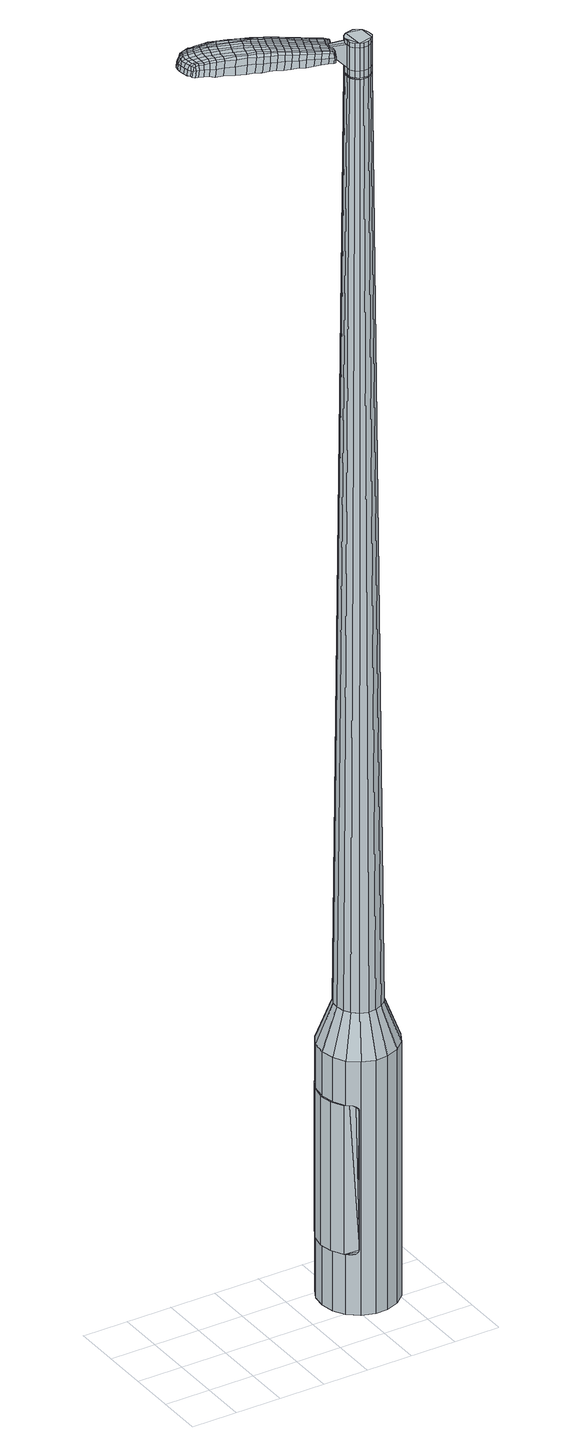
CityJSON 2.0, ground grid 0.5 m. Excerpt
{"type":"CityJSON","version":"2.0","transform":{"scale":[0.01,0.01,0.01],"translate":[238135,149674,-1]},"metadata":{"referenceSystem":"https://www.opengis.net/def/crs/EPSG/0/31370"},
"CityObjects":{
"object1":{"type":"GenericCityObject","attributes":{"cluster":1020,"mean_distance_to_centroid":0.238,"new_centroid_x":238137.21,"new_centroid_y":149674.78,"mean_distance_to_camera":9.61,"H1":-6.04,"H2":-5.41,"Z_final":110.17,"cluster2":-1,"proj_x":238137.87,"proj_y":149672.81,"id_line":48022,"bearing_l":71.5,"distance":2.08,"orientation":"left","G_obj":161.5},"geometry":[{"type":"MultiSurface","lod":"2","boundaries":[[[0,1,2,3]],[[1,4,5,2]],[[4,6,7,5]],[[6,8,9,7]],[[8,10,11,9]],[[10,12,13,11]],[[12,14,15,13]],[[14,16,17,15]],[[16,18,19,17]],[[18,20,21,19]],[[20,22,23,21]],[[22,24,25,23]],[[24,26,27,25]],[[26,28,29,27]],[[28,30,31,29]],[[30,32,33,31]],[[32,34,35,33]],[[34,0,3,35]],[[36,37,38,39]],[[38,40,41,42]],[[41,43,42]],[[42,44,45,46]],[[45,47,46]],[[46,48,49,50]],[[49,51,50]],[[42,46,50,38]],[[50,52,39,38]],[[53,36,39]],[[2,5,7,35]],[[7,9,11,15]],[[11,13,15]],[[15,17,19,23]],[[19,21,23]],[[23,25,27,31]],[[27,29,31]],[[15,23,31,7]],[[31,33,35,7]],[[3,2,35]],[[1,0,54,55]],[[0,34,56,54]],[[34,32,57,56]],[[32,30,58,57]],[[30,28,59,58]],[[28,26,60,59]],[[26,24,61,60]],[[24,22,62,61]],[[22,20,63,62]],[[20,18,64,63]],[[18,16,65,64]],[[16,14,66,65]],[[14,12,67,66]],[[12,10,68,67]],[[10,8,69,68]],[[8,6,70,69]],[[6,4,71,70]],[[4,1,55,71]],[[55,54,72,73]],[[54,56,74,72]],[[56,57,75,74]],[[57,58,76,75]],[[58,59,77,76]],[[59,60,78,77]],[[60,61,79,78]],[[61,62,80,79]],[[62,63,81,80]],[[63,64,82,81]],[[64,65,83,82]],[[65,66,84,83]],[[66,67,85,84]],[[67,68,86,85]],[[68,69,87,86]],[[69,70,88,87]],[[70,71,89,88]],[[71,55,73,89]],[[90,91,92,93]],[[74,94,91,90]],[[95,96,94,74]],[[97,98,96,95]],[[99,100,98,97]],[[78,101,100,99]],[[102,103,101,78]],[[80,104,103,102]],[[105,106,104,80]],[[107,108,106,105]],[[83,109,108,107]],[[84,110,109,83]],[[85,111,110,84]],[[86,112,111,85]],[[113,114,112,86]],[[88,115,114,113]],[[116,117,115,88]],[[93,92,117,116]],[[118,119,120,121]],[[122,118,121,123]],[[124,122,123,125]],[[126,124,125,127]],[[128,126,127,129]],[[130,128,129,131]],[[132,130,131,133]],[[134,132,133,135]],[[136,134,135,137]],[[138,136,137,139]],[[140,138,139,141]],[[142,140,141,143]],[[144,142,143,145]],[[146,144,145,147]],[[148,146,147,149]],[[150,148,149,151]],[[73,72,90,93]],[[72,74,90]],[[75,95,74]],[[75,76,97,95]],[[76,77,99,97]],[[77,78,99]],[[79,102,78]],[[79,80,102]],[[81,105,80]],[[81,82,107,105]],[[82,83,107]],[[87,113,86]],[[87,88,113]],[[89,116,88]],[[89,73,93,116]],[[152,153,92,91]],[[153,154,117,92]],[[154,115,117]],[[155,114,115]],[[155,112,114]],[[156,108,109]],[[156,157,106,108]],[[157,104,106]],[[158,103,104]],[[158,101,103]],[[159,100,101]],[[159,160,98,100]],[[160,161,96,98]],[[161,94,96]],[[152,91,94]],[[39,52,150,162]],[[153,152,163,151]],[[53,39,162,119]],[[152,94,120,163]],[[36,53,119,118]],[[94,161,121,120]],[[37,36,118,122]],[[161,160,123,121]],[[38,37,122,124]],[[160,159,125,123]],[[40,38,124,126]],[[159,101,127,125]],[[41,40,126,128]],[[101,158,129,127]],[[43,41,128,130]],[[158,104,131,129]],[[42,43,130,132]],[[104,157,133,131]],[[44,42,132,134]],[[157,156,135,133]],[[45,44,134,136]],[[156,109,137,135]],[[47,45,136,138]],[[109,110,139,137]],[[46,47,138,140]],[[110,111,141,139]],[[48,46,140,142]],[[111,112,143,141]],[[49,48,142,144]],[[112,155,145,143]],[[51,49,144,146]],[[155,115,147,145]],[[50,51,146,148]],[[115,154,149,147]],[[52,50,148,150]],[[154,153,151,149]],[[150,151,164,165]],[[151,163,166,164]],[[163,120,167,166]],[[120,119,168,167]],[[119,162,169,168]],[[162,150,165,169]],[[170,171,172,173]],[[174,170,173,175]],[[170,174,176,177]],[[171,170,177,178]],[[179,180,181,182]],[[183,179,182,184]],[[179,183,185,186]],[[180,179,186,187]],[[188,189,190,191]],[[192,188,191,193]],[[188,192,194,195]],[[189,188,195,196]],[[197,198,199,200]],[[201,197,200,202]],[[197,201,203,204]],[[198,197,204,205]],[[206,207,208,209]],[[210,206,209,211]],[[206,210,212,213]],[[207,206,213,214]],[[215,216,217,218]],[[219,215,218,220]],[[215,219,221,222]],[[216,215,222,223]],[[224,225,226,227]],[[216,224,227,217]],[[224,216,223,228]],[[225,224,228,229]],[[230,231,232,233]],[[225,230,233,226]],[[230,225,229,234]],[[231,230,234,235]],[[236,174,175,237]],[[231,236,237,232]],[[236,231,235,238]],[[174,236,238,176]],[[239,240,241,242]],[[243,239,242,244]],[[239,243,245,246]],[[240,239,246,247]],[[248,249,250,251]],[[240,248,251,241]],[[248,240,247,252]],[[249,248,252,253]],[[254,255,256,257]],[[249,254,257,250]],[[254,249,253,258]],[[255,254,258,259]],[[260,261,262,263]],[[255,260,263,256]],[[260,255,259,264]],[[261,260,264,265]],[[266,171,178,267]],[[261,266,267,262]],[[266,261,265,268]],[[171,266,268,172]],[[269,270,271,272]],[[273,269,272,274]],[[269,273,275,276]],[[270,269,276,277]],[[278,279,280,281]],[[270,278,281,271]],[[278,270,277,282]],[[279,278,282,283]],[[284,285,286,287]],[[279,284,287,280]],[[284,279,283,288]],[[285,284,288,289]],[[290,183,184,291]],[[285,290,291,286]],[[290,285,289,292]],[[183,290,292,185]],[[293,294,295,296]],[[297,293,296,298]],[[293,297,299,300]],[[294,293,300,301]],[[302,303,304,305]],[[294,302,305,295]],[[302,294,301,306]],[[303,302,306,307]],[[308,309,310,311]],[[303,308,311,304]],[[308,303,307,312]],[[309,308,312,313]],[[314,315,316,317]],[[309,314,317,310]],[[314,309,313,318]],[[315,314,318,319]],[[320,180,187,321]],[[315,320,321,316]],[[320,315,319,322]],[[180,320,322,181]],[[323,209,208,324]],[[325,323,324,326]],[[323,325,327,328]],[[209,323,328,211]],[[329,325,326,330]],[[331,329,330,332]],[[329,331,333,334]],[[325,329,334,327]],[[335,331,332,336]],[[337,335,336,338]],[[335,337,339,340]],[[331,335,340,333]],[[341,337,338,342]],[[343,341,342,344]],[[341,343,345,346]],[[337,341,346,339]],[[347,343,344,348]],[[198,347,348,199]],[[347,198,205,349]],[[343,347,349,345]],[[350,351,196,195]],[[352,350,195,194]],[[350,352,353,354]],[[351,350,354,355]],[[356,357,355,354]],[[358,356,354,353]],[[356,358,359,360]],[[357,356,360,361]],[[362,363,361,360]],[[364,362,360,359]],[[362,364,365,366]],[[363,362,366,367]],[[368,369,367,366]],[[370,368,366,365]],[[368,370,203,201]],[[369,368,201,202]],[[371,372,373,374]],[[273,371,374,275]],[[371,273,274,375]],[[372,371,375,376]],[[377,192,193,378]],[[372,377,378,373]],[[377,372,376,379]],[[192,377,379,194]],[[380,381,382,383]],[[219,380,383,221]],[[380,219,220,384]],[[381,380,384,385]],[[386,387,388,389]],[[381,386,389,382]],[[386,381,385,390]],[[387,386,390,391]],[[392,189,196,393]],[[387,392,393,388]],[[392,387,391,394]],[[189,392,394,190]],[[395,396,397,398]],[[177,395,398,178]],[[395,177,176,399]],[[396,395,399,400]],[[401,402,403,404]],[[396,401,404,397]],[[401,396,400,405]],[[402,401,405,406]],[[407,200,199,408]],[[402,407,408,403]],[[407,402,406,409]],[[200,407,409,202]],[[410,411,412,413]],[[182,410,413,184]],[[410,182,181,414]],[[411,410,414,415]],[[416,204,203,417]],[[411,416,417,412]],[[416,411,415,418]],[[204,416,418,205]],[[419,420,421,422]],[[297,419,422,299]],[[419,297,298,423]],[[420,419,423,424]],[[425,210,211,426]],[[420,425,426,421]],[[425,420,424,427]],[[210,425,427,212]],[[428,429,430,431]],[[243,428,431,245]],[[428,243,244,432]],[[429,428,432,433]],[[434,435,436,437]],[[429,434,437,430]],[[434,429,433,438]],[[435,434,438,439]],[[440,207,214,441]],[[435,440,441,436]],[[440,435,439,442]],[[207,440,442,208]],[[443,444,433,432]],[[242,443,432,244]],[[443,242,241,445]],[[444,443,445,446]],[[447,448,439,438]],[[444,447,438,433]],[[447,444,446,449]],[[448,447,449,450]],[[451,324,208,442]],[[448,451,442,439]],[[451,448,450,452]],[[324,451,452,326]],[[453,454,455,456]],[[300,453,456,301]],[[453,300,299,422]],[[454,453,422,421]],[[457,328,327,458]],[[454,457,458,455]],[[457,454,421,426]],[[328,457,426,211]],[[459,460,446,445]],[[251,459,445,241]],[[459,251,250,461]],[[460,459,461,462]],[[463,464,450,449]],[[460,463,449,446]],[[463,460,462,465]],[[464,463,465,466]],[[467,330,326,452]],[[464,467,452,450]],[[467,464,466,468]],[[330,467,468,332]],[[469,470,471,472]],[[306,469,472,307]],[[469,306,301,456]],[[470,469,456,455]],[[473,334,333,474]],[[470,473,474,471]],[[473,470,455,458]],[[334,473,458,327]],[[475,476,462,461]],[[257,475,461,250]],[[475,257,256,477]],[[476,475,477,478]],[[479,480,466,465]],[[476,479,465,462]],[[479,476,478,481]],[[480,479,481,482]],[[483,336,332,468]],[[480,483,468,466]],[[483,480,482,484]],[[336,483,484,338]],[[485,486,487,488]],[[312,485,488,313]],[[485,312,307,472]],[[486,485,472,471]],[[489,340,339,490]],[[486,489,490,487]],[[489,486,471,474]],[[340,489,474,333]],[[491,492,478,477]],[[263,491,477,256]],[[491,263,262,493]],[[492,491,493,494]],[[495,496,482,481]],[[492,495,481,478]],[[495,492,494,497]],[[496,495,497,498]],[[499,342,338,484]],[[496,499,484,482]],[[499,496,498,500]],[[342,499,500,344]],[[501,502,503,504]],[[318,501,504,319]],[[501,318,313,488]],[[502,501,488,487]],[[505,346,345,506]],[[502,505,506,503]],[[505,502,487,490]],[[346,505,490,339]],[[507,508,494,493]],[[267,507,493,262]],[[507,267,178,398]],[[508,507,398,397]],[[509,510,498,497]],[[508,509,497,494]],[[509,508,397,404]],[[510,509,404,403]],[[511,348,344,500]],[[510,511,500,498]],[[511,510,403,408]],[[348,511,408,199]],[[512,513,415,414]],[[322,512,414,181]],[[512,322,319,504]],[[513,512,504,503]],[[514,349,205,418]],[[513,514,418,415]],[[514,513,503,506]],[[349,514,506,345]],[[515,516,376,375]],[[272,515,375,274]],[[515,272,271,517]],[[516,515,517,518]],[[519,352,194,379]],[[516,519,379,376]],[[519,516,518,520]],[[352,519,520,353]],[[521,522,523,524]],[[222,521,524,223]],[[521,222,221,383]],[[522,521,383,382]],[[525,526,527,528]],[[522,525,528,523]],[[525,522,382,389]],[[526,525,389,388]],[[529,351,355,530]],[[526,529,530,527]],[[529,526,388,393]],[[351,529,393,196]],[[531,532,518,517]],[[281,531,517,271]],[[531,281,280,533]],[[532,531,533,534]],[[535,358,353,520]],[[532,535,520,518]],[[535,532,534,536]],[[358,535,536,359]],[[537,538,539,540]],[[228,537,540,229]],[[537,228,223,524]],[[538,537,524,523]],[[541,542,543,544]],[[538,541,544,539]],[[541,538,523,528]],[[542,541,528,527]],[[545,357,361,546]],[[542,545,546,543]],[[545,542,527,530]],[[357,545,530,355]],[[547,548,534,533]],[[287,547,533,280]],[[547,287,286,549]],[[548,547,549,550]],[[551,364,359,536]],[[548,551,536,534]],[[551,548,550,552]],[[364,551,552,365]],[[553,554,555,556]],[[234,553,556,235]],[[553,234,229,540]],[[554,553,540,539]],[[557,558,559,560]],[[554,557,560,555]],[[557,554,539,544]],[[558,557,544,543]],[[561,363,367,562]],[[558,561,562,559]],[[561,558,543,546]],[[363,561,546,361]],[[563,564,550,549]],[[291,563,549,286]],[[563,291,184,413]],[[564,563,413,412]],[[565,370,365,552]],[[564,565,552,550]],[[565,564,412,417]],[[370,565,417,203]],[[566,567,400,399]],[[238,566,399,176]],[[566,238,235,556]],[[567,566,556,555]],[[568,569,406,405]],[[567,568,405,400]],[[568,567,555,560]],[[569,568,560,559]],[[570,369,202,409]],[[569,570,409,406]],[[570,569,559,562]],[[369,570,562,367]],[[571,572,573,574]],[[574,573,575,576]],[[577,575,573,578]],[[578,573,572,579]],[[580,581,582,583]],[[583,582,584,585]],[[586,584,582,587]],[[587,582,581,588]],[[589,590,591,592]],[[592,591,593,594]],[[595,593,591,596]],[[596,591,590,597]],[[598,599,600,601]],[[601,600,602,603]],[[604,602,600,605]],[[605,600,599,606]],[[607,608,609,610]],[[610,609,611,612]],[[613,611,609,614]],[[614,609,608,615]],[[616,617,618,619]],[[619,618,620,621]],[[622,620,618,623]],[[623,618,617,624]],[[625,626,627,628]],[[628,627,617,616]],[[624,617,627,629]],[[629,627,626,630]],[[631,632,633,634]],[[634,633,626,625]],[[630,626,633,635]],[[635,633,632,636]],[[576,575,637,638]],[[638,637,632,631]],[[636,632,637,639]],[[639,637,575,577]],[[640,641,642,643]],[[643,642,644,645]],[[646,644,642,647]],[[647,642,641,648]],[[649,650,651,652]],[[652,651,641,640]],[[648,641,651,653]],[[653,651,650,654]],[[655,656,657,658]],[[658,657,650,649]],[[654,650,657,659]],[[659,657,656,660]],[[661,662,663,664]],[[664,663,656,655]],[[660,656,663,665]],[[665,663,662,666]],[[579,572,667,668]],[[668,667,662,661]],[[666,662,667,669]],[[669,667,572,571]],[[670,671,672,673]],[[673,672,674,675]],[[676,674,672,677]],[[677,672,671,678]],[[679,680,681,682]],[[682,681,671,670]],[[678,671,681,683]],[[683,681,680,684]],[[685,686,687,688]],[[688,687,680,679]],[[684,680,687,689]],[[689,687,686,690]],[[585,584,691,692]],[[692,691,686,685]],[[690,686,691,693]],[[693,691,584,586]],[[694,695,696,697]],[[697,696,698,699]],[[700,698,696,701]],[[701,696,695,702]],[[703,704,705,706]],[[706,705,695,694]],[[702,695,705,707]],[[707,705,704,708]],[[709,710,711,712]],[[712,711,704,703]],[[708,704,711,713]],[[713,711,710,714]],[[715,716,717,718]],[[718,717,710,709]],[[714,710,717,719]],[[719,717,716,720]],[[588,581,721,722]],[[722,721,716,715]],[[720,716,721,723]],[[723,721,581,580]],[[607,610,724,725]],[[725,724,726,727]],[[728,726,724,168]],[[168,724,610,612]],[[727,726,729,730]],[[730,729,731,732]],[[733,731,729,734]],[[734,729,726,728]],[[732,731,735,736]],[[736,735,737,738]],[[739,737,735,740]],[[740,735,731,733]],[[738,737,741,742]],[[742,741,743,744]],[[745,743,741,746]],[[746,741,737,739]],[[744,743,747,748]],[[748,747,599,598]],[[606,599,747,749]],[[749,747,743,745]],[[597,750,751,596]],[[596,751,752,595]],[[753,752,751,754]],[[754,751,750,755]],[[755,756,757,754]],[[754,757,758,753]],[[759,758,757,760]],[[760,757,756,761]],[[761,762,763,760]],[[760,763,764,759]],[[765,764,763,766]],[[766,763,762,767]],[[767,768,769,766]],[[766,769,770,765]],[[604,770,769,602]],[[602,769,768,603]],[[771,772,773,774]],[[774,773,674,676]],[[675,674,773,775]],[[775,773,772,776]],[[594,593,777,778]],[[778,777,772,771]],[[776,772,777,779]],[[779,777,593,595]],[[780,781,782,783]],[[783,782,620,622]],[[621,620,782,784]],[[784,782,781,785]],[[786,787,788,789]],[[789,788,781,780]],[[785,781,788,790]],[[790,788,787,791]],[[597,590,792,793]],[[793,792,787,786]],[[791,787,792,794]],[[794,792,590,589]],[[795,796,797,798]],[[798,797,578,579]],[[577,578,797,799]],[[799,797,796,800]],[[801,802,803,804]],[[804,803,796,795]],[[800,796,803,805]],[[805,803,802,806]],[[598,601,807,808]],[[808,807,802,801]],[[806,802,807,809]],[[809,807,601,603]],[[810,811,812,813]],[[813,812,583,585]],[[580,583,812,814]],[[814,812,811,815]],[[604,605,816,817]],[[817,816,811,810]],[[815,811,816,818]],[[818,816,605,606]],[[819,820,698,821]],[[821,698,700]],[[699,698,822]],[[822,698,820,823]],[[612,611,824,825]],[[825,824,820,819]],[[823,820,824,826]],[[826,824,611,613]],[[827,828,644,829]],[[829,644,646]],[[645,644,830]],[[644,828,830]],[[831,832,833,834]],[[834,833,828,827]],[[830,828,833,835]],[[835,833,832,836]],[[615,608,837,838]],[[838,837,832,831]],[[836,832,837,839]],[[839,837,608,607]],[[840,841,830]],[[830,841,643,645]],[[640,643,841,842]],[[841,840,842]],[[836,843,844,835]],[[835,844,840,830]],[[842,840,844,845]],[[845,844,843,846]],[[607,725,847,839]],[[839,847,843,836]],[[846,843,847,848]],[[848,847,725,727]],[[849,850,851,852]],[[852,851,701,702]],[[700,701,851,821]],[[821,851,850,819]],[[728,168,853,854]],[[854,853,850,849]],[[819,850,853,825]],[[825,853,168,612]],[[855,856,842]],[[842,856,652,640]],[[649,652,856,857]],[[857,856,855,858]],[[846,859,860,845]],[[845,860,855,842]],[[858,855,860,861]],[[861,860,859,862]],[[727,730,863,848]],[[848,863,859,846]],[[862,859,863,864]],[[864,863,730,732]],[[865,866,867,868]],[[868,867,707,708]],[[702,707,867,852]],[[852,867,866,849]],[[733,734,869,870]],[[870,869,866,865]],[[849,866,869,854]],[[854,869,734,728]],[[858,871,857]],[[857,871,658,649]],[[655,658,871,872]],[[872,871,873]],[[862,874,875,861]],[[861,875,871,858]],[[873,871,875,876]],[[876,875,874,877]],[[732,736,878,864]],[[864,878,874,862]],[[877,874,878,879]],[[879,878,736,738]],[[880,881,882,883]],[[883,882,713,714]],[[708,713,882,868]],[[868,882,881,865]],[[739,740,884,885]],[[885,884,881,880]],[[865,881,884,870]],[[870,884,740,733]],[[873,886,887,872]],[[872,887,664,655]],[[661,664,887,888]],[[888,887,886,889]],[[877,890,891,876]],[[876,891,886,873]],[[889,886,891,892]],[[892,891,890,893]],[[738,742,894,879]],[[879,894,890,877]],[[893,890,894,895]],[[895,894,742,744]],[[896,897,898,899]],[[899,898,719,720]],[[714,719,898,883]],[[883,898,897,880]],[[745,746,900,901]],[[901,900,897,896]],[[880,897,900,885]],[[885,900,746,739]],[[889,902,903,888]],[[888,903,668,661]],[[579,668,903,798]],[[798,903,902,795]],[[893,904,905,892]],[[892,905,902,889]],[[795,902,905,804]],[[804,905,904,801]],[[744,748,906,895]],[[895,906,904,893]],[[801,904,906,808]],[[808,906,748,598]],[[815,907,908,814]],[[814,908,723,580]],[[720,723,908,899]],[[899,908,907,896]],[[606,749,909,818]],[[818,909,907,815]],[[896,907,909,901]],[[901,909,749,745]],[[776,910,911,775]],[[775,911,673,675]],[[670,673,911,912]],[[912,911,910,913]],[[595,752,914,779]],[[779,914,910,776]],[[913,910,914,915]],[[915,914,752,753]],[[916,917,918,919]],[[919,918,623,624]],[[622,623,918,783]],[[783,918,917,780]],[[920,921,922,923]],[[923,922,917,916]],[[780,917,922,789]],[[789,922,921,786]],[[755,750,924,925]],[[925,924,921,920]],[[786,921,924,793]],[[793,924,750,597]],[[913,926,927,912]],[[912,927,682,670]],[[679,682,927,928]],[[928,927,926,929]],[[753,758,930,915]],[[915,930,926,913]],[[929,926,930,931]],[[931,930,758,759]],[[932,933,934,935]],[[935,934,629,630]],[[624,629,934,919]],[[919,934,933,916]],[[936,937,938,939]],[[939,938,933,932]],[[916,933,938,923]],[[923,938,937,920]],[[761,756,940,941]],[[941,940,937,936]],[[920,937,940,925]],[[925,940,756,755]],[[929,942,943,928]],[[928,943,688,679]],[[685,688,943,944]],[[944,943,942,945]],[[759,764,946,931]],[[931,946,942,929]],[[945,942,946,947]],[[947,946,764,765]],[[948,949,950,951]],[[951,950,635,636]],[[630,635,950,935]],[[935,950,949,932]],[[952,953,954,955]],[[955,954,949,948]],[[932,949,954,939]],[[939,954,953,936]],[[767,762,956,957]],[[957,956,953,952]],[[936,953,956,941]],[[941,956,762,761]],[[945,958,959,944]],[[944,959,692,685]],[[585,692,959,813]],[[813,959,958,810]],[[765,770,960,947]],[[947,960,958,945]],[[810,958,960,817]],[[817,960,770,604]],[[800,961,962,799]],[[799,962,639,577]],[[636,639,962,951]],[[951,962,961,948]],[[806,963,964,805]],[[805,964,961,800]],[[948,961,964,955]],[[955,964,963,952]],[[603,768,965,809]],[[809,965,963,806]],[[952,963,965,957]],[[957,965,768,767]],[[571,574,173,172]],[[574,576,175,173]],[[586,587,186,185]],[[587,588,187,186]],[[589,592,191,190]],[[592,594,193,191]],[[613,614,213,212]],[[614,615,214,213]],[[616,619,218,217]],[[619,621,220,218]],[[625,628,227,226]],[[628,616,217,227]],[[631,634,233,232]],[[634,625,226,233]],[[576,638,237,175]],[[638,631,232,237]],[[646,647,246,245]],[[647,648,247,246]],[[648,653,252,247]],[[653,654,253,252]],[[654,659,258,253]],[[659,660,259,258]],[[660,665,264,259]],[[665,666,265,264]],[[666,669,268,265]],[[669,571,172,268]],[[676,677,276,275]],[[677,678,277,276]],[[678,683,282,277]],[[683,684,283,282]],[[684,689,288,283]],[[689,690,289,288]],[[690,693,292,289]],[[693,586,185,292]],[[694,697,296,295]],[[697,699,298,296]],[[703,706,305,304]],[[706,694,295,305]],[[709,712,311,310]],[[712,703,304,311]],[[715,718,317,316]],[[718,709,310,317]],[[588,722,321,187]],[[722,715,316,321]],[[771,774,374,373]],[[774,676,275,374]],[[594,778,378,193]],[[778,771,373,378]],[[621,784,384,220]],[[784,785,385,384]],[[785,790,390,385]],[[790,791,391,390]],[[791,794,394,391]],[[794,589,190,394]],[[699,822,423,298]],[[822,823,424,423]],[[823,826,427,424]],[[826,613,212,427]],[[827,829,431,430]],[[829,646,245,431]],[[831,834,437,436]],[[834,827,430,437]],[[615,838,441,214]],[[838,831,436,441]],[[966,967,968,969]],[[970,971,969,968]],[[972,973,974,975]],[[976,977,978,979]],[[967,980,981,968]],[[982,970,968,981]],[[983,972,975,984]],[[985,986,977,976]],[[980,987,988,981]],[[988,989,982,981]],[[990,983,984,991]],[[992,986,985,993]],[[987,994,995,988]],[[995,996,989,988]],[[997,990,991,998]],[[999,992,993,1000]],[[1001,1002,1003,1004]],[[1005,1006,1002,1001]],[[1005,1007,1008,1006]],[[1007,1009,1010,1008]],[[1011,1012,1013,1014]],[[1015,1016,1012,1011]],[[1017,1018,1016,1015]],[[1019,1020,1018,1017]],[[1014,1003,1002,1011]],[[1011,1002,1006,1015]],[[1006,1008,1017,1015]],[[1008,1010,1019,1017]],[[975,974,971,970]],[[984,975,970,982]],[[989,991,984,982]],[[996,998,991,989]],[[976,979,973,972]],[[985,976,972,983]],[[993,985,983,990]],[[1000,993,990,997]],[[977,1001,1004,978]],[[986,1005,1001,977]],[[1007,1005,986,992]],[[1009,1007,992,999]],[[1021,1022,1023,1024]],[[1023,1025,1026,1027]],[[1023,1027,1028,1029]],[[1023,1029,1024]],[[1030,1021,1024,1031]],[[1032,1031,1024,1033]],[[1034,1033,1024]],[[1035,1023,1022,1036]],[[1037,1035,1036,1038]],[[1039,1037,1038,1040]],[[1041,1039,1040,1042]],[[1043,1041,1042,1044]],[[1044,1045,1046,1047]],[[1044,1047,1048,1049]],[[1044,1049,1050,1051]],[[1050,1052,1053,1054]],[[1050,1054,1055,1056]],[[1050,1056,1051]],[[1044,1051,1043]],[[1057,1058,1022,1021]],[[1059,1060,1025,1023]],[[1061,1062,1034,1024]],[[1058,1063,1036,1022]],[[1064,1059,1023,1035]],[[1063,1065,1038,1036]],[[1066,1064,1035,1037]],[[1065,1067,1040,1038]],[[1068,1066,1037,1039]],[[1067,1069,1042,1040]],[[1070,1068,1039,1041]],[[1069,1071,1044,1042]],[[1072,1070,1041,1043]],[[1071,1073,1045,1044]],[[1074,1075,1052,1050]],[[1076,1072,1043,1051]],[[1046,1045,1073,1077]],[[1047,1046,1077,1078]],[[1048,1047,1078,1079]],[[1049,1048,1079,1080]],[[1050,1049,1080,1074]],[[1081,1057,1021,1030]],[[1082,1081,1030,1031]],[[1083,1082,1031,1032]],[[1084,1083,1032,1033]],[[1062,1084,1033,1034]],[[1026,1025,1060,1085]],[[1053,1052,1075,1086]],[[1027,1026,1085,1087]],[[1028,1027,1087,1088]],[[1029,1028,1088,1089]],[[1024,1029,1089,1061]],[[1054,1053,1086,1090]],[[1055,1054,1090,1091]],[[1056,1055,1091,1092]],[[1051,1056,1092,1076]]]}]}
},
"vertices":[
[179,91,384],[186,104,384],[186,104,96],[179,91,96],[197,113,384],[197,113,96],[211,119,384],[211,119,96],[225,119,384],[225,119,96],[239,114,384],[239,114,96],[251,105,384],[251,105,96],[258,93,384],[258,93,96],[261,78,384],[261,78,96],[259,64,384],[259,64,96],[252,51,384],[252,51,96],[241,41,384],[241,41,96],[227,36,384],[227,36,96],[213,35,384],[213,35,96],[199,40,384],[199,40,96],[187,49,384],[187,49,96],[180,62,384],[180,62,96],[177,76,384],[177,76,96],[206,72,1524],[209,68,1524],[213,65,1524],[206,81,1524],[217,64,1524],[222,64,1524],[230,69,1524],[226,66,1524],[232,73,1524],[232,78,1524],[229,86,1524],[231,82,1524],[225,89,1524],[221,91,1524],[212,89,1524],[216,90,1524],[208,86,1524],[206,77,1524],[195,85,429],[199,93,429],[194,77,429],[196,68,429],[200,61,429],[207,55,429],[215,52,429],[224,53,429],[232,56,429],[239,62,429],[243,69,429],[244,78,429],[242,86,429],[238,94,429],[231,99,429],[223,102,429],[214,102,429],[206,99,429],[206,81,1483],[208,86,1483],[206,77,1483],[206,72,1483],[209,68,1483],[213,65,1483],[217,64,1483],[222,64,1483],[226,66,1483],[230,69,1483],[232,73,1483],[232,78,1483],[231,82,1483],[229,86,1483],[225,89,1483],[221,91,1483],[216,90,1483],[212,89,1483],[207,81,1483],[207,81,1485],[209,85,1485],[209,85,1483],[206,77,1485],[207,73,1483],[207,73,1485],[209,69,1483],[209,69,1485],[213,66,1483],[213,66,1485],[217,64,1485],[222,65,1483],[222,65,1485],[226,66,1485],[229,69,1483],[229,69,1485],[231,73,1483],[231,73,1485],[232,78,1485],[231,82,1485],[229,86,1485],[225,89,1485],[221,90,1483],[221,90,1485],[216,90,1485],[212,88,1483],[212,88,1485],[206,72,1519],[206,77,1519],[206,77,1493],[206,72,1493],[209,68,1519],[209,68,1493],[213,65,1519],[213,65,1493],[217,64,1519],[217,64,1493],[222,64,1519],[222,64,1493],[226,66,1519],[226,66,1493],[230,69,1519],[230,69,1493],[232,73,1519],[232,73,1493],[232,78,1519],[232,78,1493],[231,82,1519],[231,82,1493],[229,86,1519],[229,86,1493],[225,89,1519],[225,89,1493],[221,91,1519],[221,91,1493],[216,90,1519],[216,90,1493],[212,89,1519],[212,89,1493],[208,86,1519],[208,86,1493],[206,81,1485],[208,86,1485],[212,89,1485],[221,91,1485],[232,73,1485],[230,69,1485],[222,64,1485],[213,65,1485],[209,68,1485],[206,72,1485],[206,81,1519],[206,81,1493],[190,90,1513],[190,90,1518],[189,87,1513],[187,84,1513],[187,84,1518],[189,87,1518],[124,129,1519],[131,127,1518],[130,129,1509],[124,131,1510],[116,132,1519],[116,134,1510],[117,131,1526],[125,128,1525],[132,125,1525],[112,93,1519],[119,91,1518],[120,92,1525],[113,94,1525],[104,96,1519],[105,97,1526],[102,94,1510],[110,92,1510],[117,90,1509],[48,133,1519],[49,136,1519],[48,137,1513],[47,133,1513],[48,129,1519],[47,129,1513],[49,128,1524],[50,132,1524],[51,136,1524],[118,109,1530],[125,107,1529],[126,110,1529],[119,113,1530],[110,112,1531],[111,116,1531],[108,109,1530],[117,106,1530],[124,104,1529],[195,84,1512],[196,87,1512],[195,87,1517],[194,85,1517],[194,81,1512],[193,82,1517],[193,81,1506],[194,84,1506],[195,87,1506],[68,147,1519],[71,146,1519],[71,148,1512],[67,149,1512],[65,147,1518],[65,149,1512],[66,146,1522],[68,146,1523],[71,145,1524],[76,145,1519],[81,144,1519],[81,146,1512],[75,147,1512],[76,144,1524],[81,142,1525],[87,142,1519],[94,140,1519],[94,142,1511],[86,144,1511],[87,141,1526],[95,138,1526],[105,136,1519],[105,138,1510],[106,135,1526],[193,102,1513],[186,105,1513],[186,104,1518],[193,101,1517],[198,100,1512],[197,99,1516],[198,101,1506],[192,103,1507],[185,106,1507],[179,108,1514],[172,111,1515],[172,109,1520],[179,106,1519],[178,109,1507],[171,112,1507],[165,113,1515],[158,116,1516],[159,114,1522],[166,112,1521],[165,115,1508],[158,118,1508],[151,119,1517],[145,122,1517],[145,120,1524],[152,117,1523],[151,121,1508],[144,123,1509],[138,124,1518],[138,123,1524],[137,126,1509],[56,113,1519],[59,112,1519],[59,113,1524],[56,114,1523],[54,115,1518],[55,115,1522],[52,114,1512],[54,112,1512],[57,111,1512],[63,110,1519],[68,108,1519],[69,109,1525],[64,111,1524],[62,109,1512],[67,107,1512],[74,105,1519],[82,103,1519],[83,104,1526],[75,106,1526],[72,104,1511],[80,102,1511],[92,99,1519],[94,100,1526],[91,98,1510],[183,73,1513],[176,75,1513],[175,75,1507],[182,73,1507],[189,72,1512],[188,72,1506],[188,73,1516],[184,74,1517],[177,76,1518],[169,77,1514],[161,79,1515],[160,78,1507],[167,76,1507],[170,78,1519],[163,80,1520],[154,81,1515],[147,83,1516],[145,82,1508],[153,80,1508],[155,82,1521],[148,84,1522],[140,85,1517],[133,87,1517],[131,86,1509],[138,84,1508],[141,86,1523],[134,88,1524],[126,89,1518],[124,88,1509],[127,90,1524],[189,86,1519],[189,89,1519],[182,89,1520],[182,91,1520],[181,86,1520],[188,83,1519],[174,91,1522],[175,93,1522],[167,93,1523],[168,96,1523],[166,90,1523],[173,88,1521],[160,96,1524],[161,98,1524],[153,98,1525],[154,101,1525],[152,95,1525],[159,93,1524],[146,100,1526],[147,103,1526],[139,103,1527],[140,105,1527],[138,99,1527],[145,97,1526],[132,105,1528],[133,108,1528],[131,101,1528],[52,131,1527],[54,135,1527],[52,127,1526],[56,126,1527],[57,130,1528],[58,133,1528],[63,128,1529],[64,131,1529],[62,124,1528],[69,122,1530],[70,126,1530],[71,129,1530],[77,123,1531],[78,127,1531],[76,119,1530],[84,116,1531],[85,120,1531],[86,124,1531],[97,116,1531],[99,120,1531],[96,113,1531],[52,116,1518],[50,119,1519],[49,118,1513],[51,116,1513],[53,117,1523],[52,119,1523],[49,124,1519],[48,123,1513],[50,123,1524],[63,147,1518],[60,146,1518],[62,145,1523],[64,146,1523],[63,148,1513],[60,147,1513],[57,144,1519],[54,142,1519],[55,142,1524],[58,144,1523],[56,145,1513],[53,143,1513],[51,140,1519],[53,139,1524],[50,140,1513],[125,126,1528],[124,124,1528],[131,122,1528],[131,124,1527],[116,129,1528],[116,127,1529],[123,122,1529],[122,119,1530],[128,116,1529],[130,119,1528],[114,125,1529],[113,122,1530],[120,116,1530],[127,113,1529],[112,119,1531],[114,96,1528],[115,98,1529],[106,100,1529],[106,98,1528],[121,94,1527],[122,96,1528],[116,102,1529],[107,104,1530],[123,100,1528],[191,73,1512],[192,75,1512],[191,75,1517],[190,74,1517],[190,72,1506],[191,74,1506],[193,78,1512],[192,78,1517],[192,78,1506],[200,98,1512],[199,96,1512],[198,97,1506],[199,99,1506],[198,98,1517],[198,96,1517],[198,94,1512],[197,92,1512],[197,92,1506],[198,95,1506],[197,94,1517],[196,92,1517],[197,89,1512],[196,90,1506],[195,89,1517],[193,100,1519],[193,98,1519],[186,102,1520],[186,101,1520],[192,96,1519],[191,93,1519],[185,99,1520],[184,96,1520],[190,91,1519],[183,94,1520],[185,75,1519],[186,77,1519],[178,79,1520],[178,77,1520],[187,80,1519],[179,82,1520],[179,105,1521],[179,103,1521],[172,108,1522],[172,106,1522],[178,101,1521],[177,99,1521],[171,104,1522],[170,101,1523],[176,96,1522],[169,98,1523],[170,79,1521],[171,81,1521],[164,83,1522],[163,81,1522],[172,85,1521],[165,87,1522],[165,110,1523],[165,109,1523],[158,113,1524],[158,111,1524],[164,106,1523],[163,104,1524],[157,109,1525],[156,106,1525],[162,101,1524],[155,103,1525],[156,84,1523],[157,86,1523],[150,88,1524],[149,86,1524],[158,89,1524],[151,91,1525],[152,116,1525],[151,114,1525],[145,118,1526],[144,117,1526],[150,111,1526],[149,109,1526],[143,114,1527],[142,111,1527],[148,106,1526],[141,108,1527],[142,88,1525],[143,90,1525],[136,92,1526],[135,90,1526],[144,93,1526],[137,95,1527],[138,121,1527],[137,119,1527],[136,117,1527],[135,114,1528],[134,111,1528],[128,92,1527],[129,94,1527],[130,97,1528],[56,116,1525],[54,118,1525],[59,114,1526],[58,117,1526],[53,123,1526],[57,121,1527],[66,145,1525],[64,144,1525],[67,143,1526],[70,144,1525],[61,143,1525],[58,141,1526],[62,140,1527],[65,142,1526],[55,138,1526],[60,137,1527],[64,112,1526],[63,115,1527],[69,110,1527],[69,113,1528],[62,119,1528],[69,117,1529],[75,143,1526],[73,142,1527],[79,140,1528],[80,141,1527],[70,140,1527],[68,138,1528],[74,136,1529],[77,138,1528],[66,135,1528],[72,133,1530],[75,108,1528],[75,110,1529],[83,105,1528],[83,108,1529],[75,115,1529],[83,112,1530],[86,140,1528],[85,138,1528],[93,136,1529],[94,137,1528],[83,136,1529],[81,133,1530],[89,130,1530],[91,133,1530],[79,130,1530],[88,127,1531],[94,102,1529],[95,104,1529],[95,108,1530],[105,133,1528],[104,132,1529],[103,129,1530],[101,126,1530],[100,123,1531],[130,127,1509],[130,125,1518],[124,128,1518],[123,129,1509],[116,131,1519],[115,132,1510],[116,129,1525],[124,126,1525],[131,123,1525],[121,94,1525],[119,93,1518],[113,95,1518],[114,96,1525],[104,97,1519],[106,99,1525],[103,96,1510],[111,94,1509],[118,92,1509],[50,136,1513],[51,135,1519],[50,132,1519],[49,133,1513],[50,129,1519],[49,129,1513],[51,128,1524],[52,132,1524],[53,135,1524],[126,110,1528],[125,107,1528],[118,110,1529],[119,113,1529],[109,112,1529],[110,116,1529],[108,109,1529],[117,106,1529],[124,104,1528],[193,88,1516],[194,87,1512],[193,85,1512],[192,85,1516],[192,82,1512],[191,82,1516],[191,82,1506],[192,85,1506],[193,88,1506],[70,146,1512],[71,144,1519],[68,145,1518],[67,147,1512],[66,145,1518],[65,147,1512],[66,144,1522],[68,144,1523],[71,143,1523],[80,144,1512],[81,142,1519],[75,143,1519],[75,145,1512],[75,142,1524],[81,141,1525],[93,140,1511],[94,138,1519],[86,140,1519],[86,142,1511],[87,139,1525],[94,137,1526],[105,134,1519],[104,136,1510],[105,133,1526],[185,102,1518],[185,103,1513],[192,100,1513],[192,99,1517],[197,98,1512],[196,98,1515],[196,99,1506],[192,102,1506],[185,104,1507],[172,107,1520],[171,109,1514],[178,106,1514],[179,105,1519],[178,107,1507],[171,110,1507],[158,113,1522],[157,114,1516],[164,112,1515],[165,110,1521],[164,113,1508],[157,116,1508],[144,118,1523],[144,120,1517],[151,117,1516],[151,115,1522],[150,119,1508],[143,122,1508],[137,122,1517],[137,121,1524],[136,124,1509],[60,115,1523],[60,114,1519],[57,115,1518],[58,116,1523],[55,116,1518],[56,117,1522],[54,115,1512],[56,114,1512],[58,113,1512],[70,110,1525],[69,109,1519],[64,112,1519],[65,113,1524],[63,111,1512],[68,108,1512],[83,106,1526],[82,105,1519],[75,107,1519],[76,108,1525],[73,106,1511],[81,104,1511],[93,101,1519],[94,102,1526],[91,100,1510],[175,77,1507],[176,77,1513],[184,75,1513],[182,75,1506],[189,74,1512],[187,74,1506],[188,75,1515],[184,76,1517],[177,78,1518],[160,80,1507],[162,81,1514],[169,79,1514],[168,78,1507],[170,80,1519],[163,82,1520],[146,84,1508],[147,85,1516],[155,83,1515],[153,82,1508],[156,84,1521],[149,86,1522],[132,88,1508],[133,89,1517],[140,87,1516],[139,86,1508],[142,88,1522],[135,90,1523],[126,91,1517],[125,90,1509],[128,92,1524],[188,87,1518],[189,89,1518],[181,89,1519],[182,91,1519],[180,86,1519],[174,91,1520],[175,94,1520],[167,93,1521],[168,96,1521],[166,91,1521],[173,88,1520],[160,96,1523],[161,98,1523],[153,98,1524],[154,101,1524],[152,95,1524],[159,93,1523],[146,100,1525],[147,103,1525],[139,103,1526],[140,106,1526],[138,100,1526],[145,97,1525],[132,105,1527],[133,108,1527],[131,102,1527],[55,134,1526],[54,131,1526],[53,128,1525],[57,126,1526],[57,130,1526],[59,133,1526],[64,131,1528],[63,128,1528],[63,124,1527],[69,122,1528],[70,126,1529],[71,129,1529],[78,127,1530],[77,123,1530],[76,120,1529],[84,117,1530],[85,120,1530],[86,124,1530],[98,120,1530],[97,116,1530],[96,113,1530],[51,119,1513],[52,120,1518],[54,117,1518],[53,117,1512],[55,118,1523],[54,120,1523],[51,124,1519],[50,124,1513],[52,124,1523],[62,143,1523],[61,144,1518],[64,145,1518],[65,144,1523],[63,146,1512],[61,145,1512],[57,140,1523],[55,141,1519],[58,143,1519],[59,142,1523],[58,144,1513],[55,141,1513],[53,138,1519],[54,138,1524],[52,139,1513],[130,121,1527],[123,124,1527],[124,125,1527],[131,122,1526],[116,128,1527],[115,127,1528],[128,116,1528],[121,119,1528],[122,121,1528],[129,119,1527],[114,124,1528],[113,122,1529],[120,116,1529],[127,113,1528],[112,119,1529],[106,101,1528],[115,98,1527],[114,97,1527],[106,99,1527],[121,95,1526],[121,96,1527],[116,102,1528],[107,105,1528],[123,100,1527],[189,76,1516],[189,75,1512],[189,75,1516],[188,74,1506],[188,75,1506],[191,78,1512],[190,79,1516],[190,78,1506],[196,98,1506],[197,97,1512],[197,99,1506],[196,97,1516],[195,93,1506],[195,92,1512],[196,95,1512],[196,96,1506],[195,95,1516],[194,92,1516],[194,90,1512],[194,90,1506],[194,90,1516],[192,98,1518],[192,99,1518],[185,101,1519],[190,94,1518],[191,96,1518],[184,99,1519],[184,96,1519],[189,91,1518],[183,94,1519],[178,80,1519],[185,78,1518],[184,77,1518],[178,79,1519],[186,81,1518],[179,83,1519],[178,103,1520],[178,104,1520],[171,107,1521],[171,106,1521],[176,99,1520],[177,101,1520],[170,104,1521],[169,101,1521],[176,96,1520],[169,99,1521],[164,84,1521],[171,82,1520],[170,81,1520],[163,83,1521],[172,85,1520],[165,87,1521],[164,109,1522],[158,112,1523],[157,111,1523],[162,104,1522],[163,106,1522],[156,109,1523],[155,106,1524],[162,101,1523],[155,103,1524],[149,88,1523],[156,86,1522],[156,85,1522],[149,87,1523],[158,89,1522],[151,91,1523],[150,114,1524],[151,115,1524],[144,117,1525],[144,116,1525],[149,109,1525],[150,111,1524],[143,114,1525],[142,111,1526],[148,106,1525],[141,108,1526],[135,92,1525],[142,90,1524],[142,89,1524],[135,91,1525],[143,94,1524],[136,96,1525],[137,119,1526],[137,120,1526],[135,114,1527],[136,116,1526],[134,111,1527],[128,94,1526],[128,93,1526],[129,98,1526],[56,119,1524],[57,117,1524],[60,116,1525],[59,117,1525],[54,123,1525],[58,122,1525],[68,142,1525],[64,143,1524],[67,143,1524],[70,143,1525],[62,139,1526],[59,140,1525],[62,141,1524],[65,141,1525],[56,137,1525],[60,136,1526],[64,115,1526],[65,114,1526],[70,111,1526],[70,113,1527],[63,120,1526],[69,117,1527],[79,139,1527],[73,141,1526],[75,141,1526],[80,140,1526],[75,135,1528],[68,137,1527],[71,139,1526],[77,137,1527],[66,134,1527],[73,132,1528],[76,111,1527],[76,109,1527],[84,107,1527],[83,108,1528],[76,115,1528],[84,112,1529],[93,135,1528],[85,137,1527],[86,138,1527],[94,136,1527],[89,130,1529],[81,133,1529],[83,135,1528],[91,133,1528],[79,130,1529],[88,127,1530],[95,105,1528],[95,103,1528],[95,109,1529],[104,131,1528],[105,132,1528],[101,126,1529],[103,128,1529],[100,123,1530],[197,99,1508],[195,93,1508],[164,104,1509],[167,112,1509],[144,112,1510],[147,120,1510],[107,125,1512],[109,134,1512],[127,128,1511],[124,119,1511],[89,131,1513],[77,135,1514],[79,143,1514],[92,140,1513],[192,86,1508],[162,97,1509],[141,104,1510],[104,116,1512],[121,110,1511],[86,122,1513],[74,126,1514],[190,80,1508],[159,89,1509],[138,95,1510],[101,107,1512],[118,102,1511],[71,118,1514],[84,113,1513],[188,74,1508],[157,82,1509],[136,87,1510],[98,98,1512],[115,93,1511],[68,109,1514],[81,104,1513],[64,138,1514],[59,139,1514],[61,145,1514],[66,146,1514],[61,130,1514],[57,132,1514],[58,122,1514],[54,125,1514],[56,114,1514],[52,118,1514],[53,138,1515],[49,135,1515],[50,136,1515],[55,142,1515],[52,133,1515],[49,134,1515],[51,129,1515],[49,133,1515],[49,125,1515],[48,132,1515],[189,46,334],[185,49,334],[185,49,165],[197,40,171],[189,46,165],[192,44,165],[194,42,166],[195,41,167],[196,40,169],[192,44,334],[194,42,333],[195,41,332],[196,40,331],[197,40,328],[178,62,165],[178,62,334],[175,76,165],[175,76,334],[178,91,165],[178,91,334],[185,104,165],[185,104,334],[196,114,165],[196,114,334],[200,116,334],[203,118,334],[206,119,333],[208,119,332],[209,120,331],[209,120,328],[200,116,165],[209,120,171],[209,120,169],[208,119,167],[206,119,166],[203,118,165],[191,49,334],[188,51,334],[188,51,165],[191,49,165],[198,42,171],[198,42,328],[181,63,334],[181,63,165],[178,76,334],[178,76,165],[180,90,334],[180,90,165],[187,103,334],[187,103,165],[197,112,334],[197,112,165],[201,113,334],[210,117,328],[210,117,171],[201,113,165],[204,115,334],[207,116,333],[209,117,332],[210,117,331],[193,46,334],[196,45,333],[197,43,332],[198,42,331],[193,46,165],[210,117,169],[196,45,166],[197,43,167],[198,42,169],[209,117,167],[207,116,166],[204,115,165]
]}
